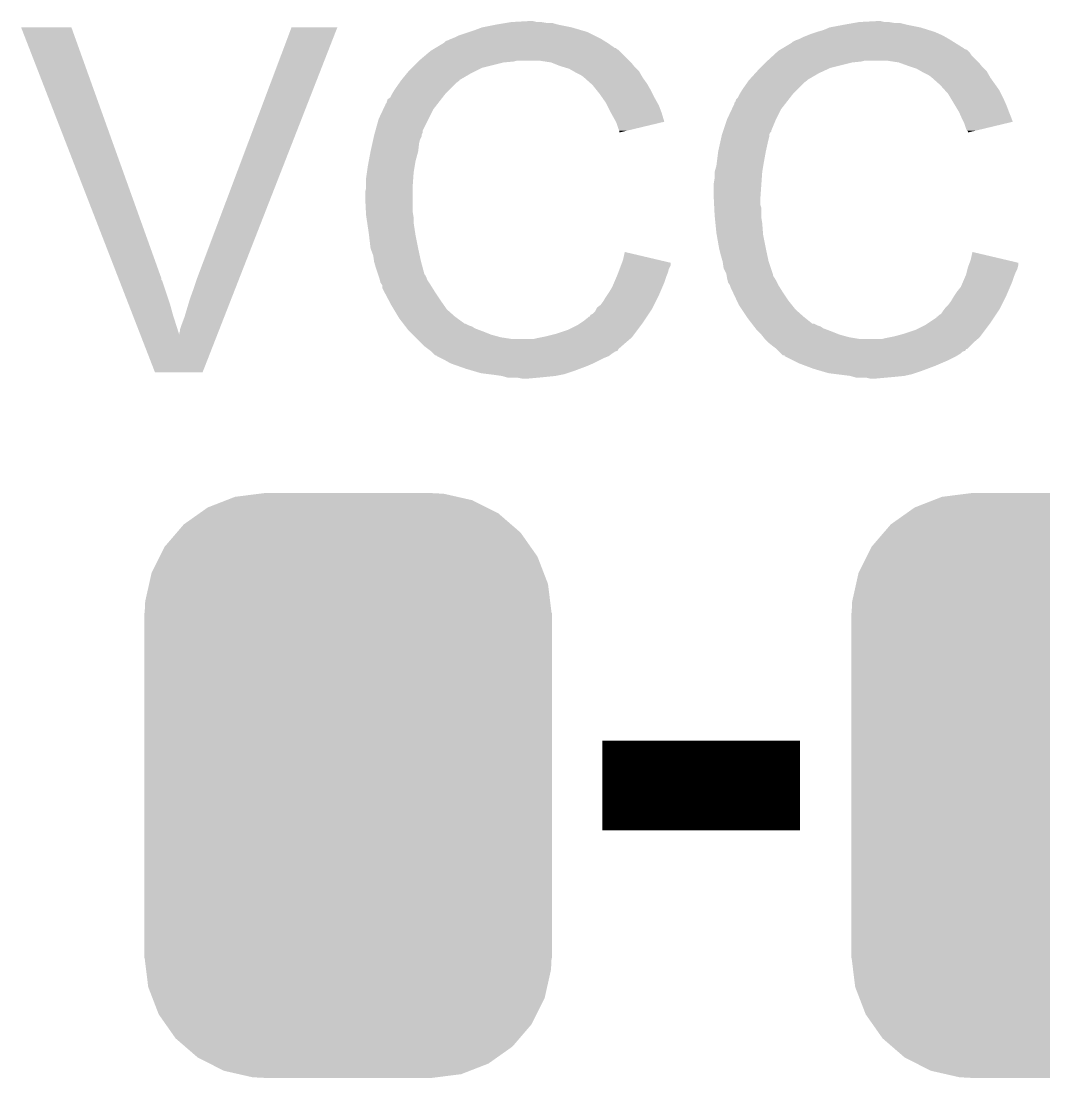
# Model space of a CAD drawing. Extents: x -1.3 to 24.2, y -3.9 to 24.8.
# Drawn here: x 8.506 to 11.398, y 4.583 to 7.572 of the extents above; entities that cross this region are included whole.
import ezdxf

# ---------------------------------------------------------------- set-up
doc = ezdxf.new("R2010")
doc.units = 0
doc.layers.get('0').update_dxf_attribs({"linetype": 'CONTINUOUS'})
doc.layers.add('ISO_9141_CLICK_V101_GTO', color=14, linetype='CONTINUOUS')
doc.layers.add('ISO_9141_CLICK_V101_GTS', color=12, linetype='CONTINUOUS')

# ---------------------------------------------------------------- blocks, each defined once
blk = doc.blocks.new('CUSTOM_48')
for points in [[(-0.344522, 0.80667), (-0.319682, 0.816338), (0.351232, 0.80667), (0.308712, 0.816338)], [(-0.319682, 0.816338), (-0.251122, 0.82504), (0.308712, 0.816338), (0.27044, 0.82504)], [(-0.251122, 0.82504), (-0.23749, 0.82677), (0.27044, 0.82504), (0.23749, 0.82677)], [(-0.420946, 0.769256), (-0.396894, 0.786286), (0.425156, 0.769256), (0.391508, 0.786286)], [(-0.396894, 0.786286), (-0.344522, 0.80667), (0.391508, 0.786286), (0.351232, 0.80667)], [(-0.464512, 0.738408), (-0.420946, 0.769256), (0.460796, 0.738408), (0.425156, 0.769256)], [(-0.484594, 0.715032), (-0.464512, 0.738408), (0.4878, 0.715032), (0.460796, 0.738408)], [(-0.5185, 0.67556), (-0.484594, 0.715032), (0.515528, 0.67556), (0.4878, 0.715032)], [(-0.532704, 0.647234), (-0.5185, 0.67556), (0.535424, 0.647234), (0.515528, 0.67556)], [(-0.555636, 0.601496), (-0.532704, 0.647234), (0.55303, 0.601496), (0.535424, 0.647234)], [(-0.562694, 0.569912), (-0.555636, 0.601496), (0.565186, 0.569912), (0.55303, 0.601496)], [(-0.573704, 0.520636), (-0.562694, 0.569912), (0.571254, 0.520636), (0.565186, 0.569912)], [(-0.57531, 0.48768), (-0.573704, 0.520636), (0.57531, 0.48768), (0.571254, 0.520636)], [(-0.57658, -0.48768), (-0.57658, 0.48768), (0.57658, -0.48768), (0.57658, 0.48768)], [(-0.571252, -0.520636), (-0.57531, -0.48768), (0.573704, -0.520636), (0.57531, -0.48768)], [(-0.565186, -0.569912), (-0.571252, -0.520636), (0.562692, -0.569912), (0.573704, -0.520636)], [(-0.553028, -0.601496), (-0.565186, -0.569912), (0.555636, -0.601496), (0.562692, -0.569912)], [(-0.535424, -0.647234), (-0.553028, -0.601496), (0.532702, -0.647234), (0.555636, -0.601496)], [(-0.515526, -0.67556), (-0.535424, -0.647234), (0.5185, -0.67556), (0.532702, -0.647234)], [(-0.4878, -0.715032), (-0.515526, -0.67556), (0.484592, -0.715032), (0.5185, -0.67556)], [(-0.460794, -0.738408), (-0.4878, -0.715032), (0.464512, -0.738408), (0.484592, -0.715032)], [(-0.425156, -0.769256), (-0.460794, -0.738408), (0.420944, -0.769256), (0.464512, -0.738408)], [(-0.391506, -0.786286), (-0.425156, -0.769256), (0.396894, -0.786286), (0.420944, -0.769256)], [(-0.351232, -0.80667), (-0.391506, -0.786286), (0.34452, -0.80667), (0.396894, -0.786286)], [(-0.30871, -0.816338), (-0.351232, -0.80667), (0.319682, -0.816338), (0.34452, -0.80667)], [(-0.27044, -0.82504), (-0.30871, -0.816338), (0.25112, -0.82504), (0.319682, -0.816338)], [(-0.23749, -0.82677), (-0.27044, -0.82504), (0.23749, -0.82677), (0.25112, -0.82504)]]:
    blk.add_solid(points)

msp = doc.modelspace()

# ---------------------------------------------------------------- linework, layer by layer
at = {"layer": 'ISO_9141_CLICK_V101_GTO', "const_width": 0.254}
msp.add_lwpolyline([(10.14984, 5.4102), (10.70864, 5.4102)], dxfattribs=at)
at = {"layer": 'ISO_9141_CLICK_V101_GTO'}
for points in [[(9.809482, 7.55396), (9.84758, 7.56158), (10.06348, 7.55396), (10.025378, 7.56158)], [(9.84758, 7.56158), (9.87806, 7.56666), (10.025378, 7.56158), (10.007604, 7.56666)], [(9.87806, 7.56666), (9.8933, 7.5692), (9.992362, 7.56666), (9.977122, 7.5692)], [(9.8933, 7.5692), (9.939018, 7.57174), (9.964422, 7.5692), (9.954262, 7.57174)], [(10.792462, 7.55396), (10.8331, 7.56158), (11.049002, 7.55396), (11.0109, 7.56158)], [(10.8331, 7.56158), (10.861886, 7.56666), (11.0109, 7.56158), (10.990582, 7.56666)], [(10.861886, 7.56666), (10.87628, 7.5692), (10.975342, 7.56666), (10.960102, 7.5692)], [(10.87628, 7.5692), (10.924538, 7.57174), (10.947402, 7.5692), (10.937242, 7.57174)], [(8.506496, 7.553944), (8.50649, 7.553958), (8.648704, 7.553944), (8.50649, 7.553958)], [(8.781446, 6.845296), (8.506496, 7.553944), (8.9027, 6.845296), (8.648704, 7.553944)], [(9.0043, 6.8453), (9.271004, 7.55393), (9.123706, 6.8453), (9.400528, 7.55393)], [(9.271004, 7.55393), (9.271016, 7.55396), (9.400528, 7.55393), (9.271016, 7.55396)], [(9.73328, 7.52602), (9.743442, 7.5311), (10.13714, 7.52602), (10.12698, 7.5311)], [(9.743442, 7.5311), (9.77392, 7.54126), (10.12698, 7.5311), (10.10666, 7.54126)], [(9.77392, 7.54126), (9.78916, 7.54634), (10.10666, 7.54126), (10.089388, 7.54634)], [(9.78916, 7.54634), (9.809482, 7.55396), (10.089388, 7.54634), (10.06348, 7.55396)], [(10.71626, 7.52602), (10.728958, 7.5311), (11.12139, 7.52602), (11.1125, 7.5311)], [(10.728958, 7.5311), (10.741658, 7.53618), (11.1125, 7.5311), (11.10107, 7.53618)], [(10.741658, 7.53618), (10.7569, 7.54126), (11.10107, 7.53618), (11.08964, 7.54126)], [(10.7569, 7.54126), (10.774682, 7.54634), (11.08964, 7.54126), (11.073386, 7.54634)], [(10.774682, 7.54634), (10.792462, 7.55396), (11.073386, 7.54634), (11.049002, 7.55396)], [(9.677398, 7.49554), (9.698564, 7.50824), (10.185404, 7.49554), (10.167618, 7.50824)], [(9.698564, 7.50824), (9.702802, 7.510782), (10.167618, 7.50824), (10.163552, 7.510782)], [(9.702802, 7.510782), (9.707884, 7.51586), (10.163552, 7.510782), (10.155426, 7.51586)], [(9.707884, 7.51586), (9.7155, 7.5184), (10.155426, 7.51586), (10.151362, 7.5184)], [(9.7155, 7.5184), (9.72058, 7.52094), (10.151362, 7.5184), (10.147298, 7.52094)], [(9.72058, 7.52094), (9.73328, 7.52602), (10.147298, 7.52094), (10.13714, 7.52602)], [(10.660374, 7.495538), (10.685782, 7.510782), (11.170922, 7.495538), (11.146534, 7.510782)], [(10.685782, 7.510782), (10.688324, 7.513322), (11.146534, 7.510782), (11.14247, 7.513322)], [(10.688324, 7.513322), (10.698482, 7.5184), (11.14247, 7.513322), (11.134344, 7.5184)], [(10.698482, 7.5184), (10.7061, 7.52094), (11.134344, 7.5184), (11.13028, 7.52094)], [(10.7061, 7.52094), (10.71626, 7.52602), (11.13028, 7.52094), (11.12139, 7.52602)], [(9.63168, 7.45998), (9.664702, 7.487922), (10.22604, 7.45998), (10.198098, 7.487922)], [(9.664702, 7.487922), (9.668928, 7.490458), (10.198098, 7.487922), (10.19556, 7.490458)], [(9.668928, 7.490458), (9.673162, 7.492998), (10.19556, 7.490458), (10.190484, 7.492998)], [(9.673162, 7.492998), (9.677388, 7.495534), (10.190484, 7.492998), (10.187946, 7.495534)], [(9.677388, 7.495534), (9.677398, 7.49554), (10.187946, 7.495534), (10.185404, 7.49554)], [(10.6172, 7.45998), (10.633822, 7.475218), (11.20902, 7.45998), (11.193782, 7.475218)], [(10.633822, 7.475218), (10.642138, 7.48284), (11.193782, 7.475218), (11.1887, 7.48284)], [(10.642138, 7.48284), (10.647682, 7.487922), (11.1887, 7.48284), (11.183618, 7.487922)], [(10.647682, 7.487922), (10.651904, 7.490456), (11.183618, 7.487922), (11.181082, 7.490456)], [(10.651904, 7.490456), (10.656144, 7.493), (11.181082, 7.490456), (11.173464, 7.493)], [(10.656144, 7.493), (10.660374, 7.495538), (11.173464, 7.493), (11.170922, 7.495538)], [(9.61136, 7.43966), (9.6266, 7.4549), (9.809478, 7.43966), (9.87044, 7.4549)], [(9.6266, 7.4549), (9.62914, 7.45744), (9.87044, 7.4549), (9.898378, 7.45744)], [(9.62914, 7.45744), (9.63168, 7.45998), (9.898378, 7.45744), (9.908538, 7.45998)], [(10.005058, 7.4549), (9.972038, 7.45998), (10.23112, 7.4549), (10.22604, 7.45998)], [(10.005064, 7.454898), (10.005058, 7.4549), (10.231122, 7.454898), (10.23112, 7.4549)], [(10.03046, 7.444738), (10.005064, 7.454898), (10.23925, 7.444738), (10.231122, 7.454898)], [(10.038924, 7.4422), (10.03046, 7.444738), (10.24128, 7.4422), (10.23925, 7.444738)], [(10.055858, 7.437122), (10.038924, 7.4422), (10.246358, 7.437122), (10.24128, 7.4422)], [(10.59688, 7.43966), (10.61212, 7.4549), (10.794998, 7.43966), (10.85596, 7.4549)], [(10.61212, 7.4549), (10.61466, 7.45744), (10.85596, 7.4549), (10.881358, 7.45744)], [(10.61466, 7.45744), (10.6172, 7.45998), (10.881358, 7.45744), (10.891518, 7.45998)], [(10.98804, 7.4549), (10.955018, 7.45998), (11.2141, 7.4549), (11.20902, 7.45998)], [(10.988046, 7.454898), (10.98804, 7.4549), (11.214102, 7.454898), (11.2141, 7.4549)], [(11.01598, 7.44474), (10.988046, 7.454898), (11.22223, 7.44474), (11.214102, 7.454898)], [(11.0236, 7.4422), (11.01598, 7.44474), (11.22426, 7.4422), (11.22223, 7.44474)], [(11.038838, 7.43712), (11.0236, 7.4422), (11.22934, 7.43712), (11.22426, 7.4422)], [(9.582958, 7.40664), (9.597504, 7.42442), (9.748516, 7.40664), (9.779002, 7.42442)], [(9.597504, 7.42442), (9.603738, 7.432038), (9.779002, 7.42442), (9.794236, 7.432038)], [(9.603738, 7.432038), (9.61136, 7.43966), (9.794236, 7.432038), (9.809478, 7.43966)], [(10.069202, 7.429498), (10.055858, 7.437122), (10.253982, 7.429498), (10.246358, 7.437122)], [(10.073642, 7.42696), (10.069202, 7.429498), (10.255434, 7.42696), (10.253982, 7.429498)], [(10.088878, 7.41934), (10.073642, 7.42696), (10.259786, 7.41934), (10.255434, 7.42696)], [(10.0965, 7.41426), (10.088878, 7.41934), (10.262688, 7.41426), (10.259786, 7.41934)], [(10.09904, 7.41172), (10.0965, 7.41426), (10.26414, 7.41172), (10.262688, 7.41426)], [(10.099044, 7.411718), (10.09904, 7.41172), (10.26414, 7.411718), (10.26414, 7.41172)], [(10.119044, 7.39394), (10.099044, 7.411718), (10.276842, 7.39394), (10.26414, 7.411718)], [(10.566166, 7.406638), (10.582332, 7.42442), (10.731498, 7.406638), (10.761982, 7.42442)], [(10.582332, 7.42442), (10.58926, 7.43204), (10.761982, 7.42442), (10.77849, 7.43204)], [(10.58926, 7.43204), (10.59688, 7.43966), (10.77849, 7.43204), (10.794998, 7.43966)], [(11.05218, 7.429498), (11.038838, 7.43712), (11.236962, 7.429498), (11.22934, 7.43712)], [(11.056622, 7.42696), (11.05218, 7.429498), (11.238414, 7.42696), (11.236962, 7.429498)], [(11.071858, 7.41934), (11.056622, 7.42696), (11.242766, 7.41934), (11.238414, 7.42696)], [(11.07948, 7.41426), (11.071858, 7.41934), (11.245668, 7.41426), (11.242766, 7.41934)], [(11.08202, 7.41172), (11.07948, 7.41426), (11.24712, 7.41172), (11.245668, 7.41426)], [(11.082024, 7.411718), (11.08202, 7.41172), (11.24712, 7.411718), (11.24712, 7.41172)], [(11.10488, 7.3914), (11.082024, 7.411718), (11.261634, 7.3914), (11.24712, 7.411718)], [(9.563098, 7.3787), (9.575542, 7.396478), (9.718042, 7.3787), (9.73582, 7.396478)], [(9.575542, 7.396478), (9.580876, 7.404096), (9.73582, 7.396478), (9.745972, 7.404096)], [(9.580876, 7.404096), (9.58088, 7.4041), (9.745972, 7.404096), (9.745972, 7.4041)], [(9.58088, 7.4041), (9.58294, 7.406618), (9.745972, 7.4041), (9.74598, 7.406618)], [(9.58294, 7.406618), (9.582958, 7.40664), (9.74598, 7.406618), (9.748516, 7.40664)], [(10.1219, 7.3914), (10.119044, 7.39394), (10.278294, 7.3914), (10.276842, 7.39394)], [(10.134092, 7.37616), (10.1219, 7.3914), (10.287, 7.37616), (10.278294, 7.3914)], [(10.546078, 7.3787), (10.558524, 7.396478), (10.701022, 7.3787), (10.7188, 7.396478)], [(10.558524, 7.396478), (10.56386, 7.4041), (10.7188, 7.396478), (10.728958, 7.4041)], [(10.56386, 7.4041), (10.563862, 7.404102), (10.728958, 7.4041), (10.72896, 7.404102)], [(10.563862, 7.404102), (10.566166, 7.406638), (10.72896, 7.404102), (10.731498, 7.406638)], [(11.118598, 7.376158), (11.10488, 7.3914), (11.27252, 7.376158), (11.261634, 7.3914)], [(9.542784, 7.350762), (9.550402, 7.355846), (9.694054, 7.350762), (9.698008, 7.355846)], [(9.550402, 7.355846), (9.55548, 7.365998), (9.698008, 7.355846), (9.705904, 7.365998)], [(9.55548, 7.365998), (9.557002, 7.368538), (9.705904, 7.365998), (9.70788, 7.368538)], [(9.557002, 7.368538), (9.563098, 7.3787), (9.70788, 7.368538), (9.718042, 7.3787)], [(10.14222, 7.366), (10.134092, 7.37616), (10.29208, 7.366), (10.287, 7.37616)], [(10.149332, 7.35584), (10.14222, 7.366), (10.29716, 7.35584), (10.29208, 7.366)], [(10.159998, 7.3406), (10.149332, 7.35584), (10.305628, 7.3406), (10.29716, 7.35584)], [(10.528304, 7.350762), (10.533382, 7.355844), (10.677034, 7.350762), (10.680986, 7.355844)], [(10.533382, 7.355844), (10.53846, 7.365998), (10.680986, 7.355844), (10.688884, 7.365998)], [(10.53846, 7.365998), (10.539982, 7.368538), (10.688884, 7.365998), (10.69086, 7.368538)], [(10.539982, 7.368538), (10.546078, 7.3787), (10.69086, 7.368538), (10.701022, 7.3787)], [(11.127738, 7.366002), (11.118598, 7.376158), (11.2776, 7.366002), (11.27252, 7.376158)], [(11.133836, 7.35584), (11.127738, 7.366002), (11.28268, 7.35584), (11.2776, 7.366002)], [(11.147552, 7.33298), (11.133836, 7.35584), (11.29284, 7.33298), (11.28268, 7.35584)], [(9.51738, 7.294882), (9.530528, 7.322818), (9.658352, 7.294882), (9.67232, 7.322818)], [(9.530528, 7.322818), (9.537702, 7.33806), (9.67232, 7.322818), (9.684174, 7.33806)], [(9.537702, 7.33806), (9.54024, 7.340606), (9.684174, 7.33806), (9.686154, 7.340606)], [(9.54024, 7.340606), (9.540242, 7.343142), (9.686154, 7.340606), (9.688126, 7.343142)], [(9.540242, 7.343142), (9.542784, 7.350762), (9.688126, 7.343142), (9.694054, 7.350762)], [(10.16381, 7.33298), (10.159998, 7.3406), (10.30986, 7.33298), (10.305628, 7.3406)], [(10.1727, 7.3152), (10.16381, 7.33298), (10.31653, 7.3152), (10.30986, 7.33298)], [(10.5029, 7.29488), (10.516046, 7.322818), (10.64133, 7.29488), (10.6553, 7.322818)], [(10.516046, 7.322818), (10.52322, 7.338064), (10.6553, 7.322818), (10.667158, 7.338064)], [(10.52322, 7.338064), (10.523226, 7.340606), (10.667158, 7.338064), (10.669134, 7.340606)], [(10.523226, 7.340606), (10.52576, 7.343144), (10.669134, 7.340606), (10.671108, 7.343144)], [(10.52576, 7.343144), (10.528304, 7.350762), (10.671108, 7.343144), (10.677034, 7.350762)], [(11.15822, 7.3152), (11.147552, 7.33298), (11.299508, 7.3152), (11.29284, 7.33298)], [(9.508206, 7.261856), (9.51738, 7.294882), (9.64184, 7.261856), (9.658352, 7.294882)], [(10.17411, 7.312662), (10.1727, 7.3152), (10.31748, 7.312662), (10.31653, 7.3152)], [(10.1854, 7.29234), (10.17411, 7.312662), (10.323556, 7.29234), (10.31748, 7.312662)], [(10.187944, 7.287254), (10.1854, 7.29234), (10.325076, 7.287254), (10.323556, 7.29234)], [(10.491892, 7.261856), (10.502052, 7.29234), (10.62736, 7.261856), (10.64006, 7.29234)], [(10.502052, 7.29234), (10.5029, 7.29488), (10.64006, 7.29234), (10.64133, 7.29488)], [(11.15935, 7.31266), (11.15822, 7.3152), (11.30046, 7.31266), (11.299508, 7.3152)], [(11.16838, 7.29234), (11.15935, 7.31266), (11.308566, 7.29234), (11.30046, 7.31266)], [(11.170924, 7.287254), (11.16838, 7.29234), (11.310594, 7.287254), (11.308566, 7.29234)], [(9.506794, 7.256776), (9.508206, 7.261856), (9.641838, 7.256776), (9.64184, 7.261856)], [(10.19048, 7.28218), (10.187944, 7.287254), (10.303914, 7.28218), (10.325076, 7.287254)], [(10.19556, 7.266942), (10.19048, 7.28218), (10.240364, 7.266942), (10.303914, 7.28218)], [(10.198098, 7.261864), (10.19556, 7.266942), (10.219186, 7.261864), (10.240364, 7.266942)], [(10.1981, 7.256808), (10.198098, 7.261864), (10.1981, 7.256808), (10.219186, 7.261864)], [(10.491046, 7.259314), (10.491892, 7.261856), (10.627354, 7.259314), (10.62736, 7.261856)], [(11.17346, 7.28218), (11.170924, 7.287254), (11.289432, 7.28218), (11.310594, 7.287254)], [(11.17854, 7.266942), (11.17346, 7.28218), (11.225882, 7.266942), (11.289432, 7.28218)], [(11.181078, 7.261864), (11.17854, 7.266942), (11.204704, 7.261864), (11.225882, 7.266942)], [(11.183614, 7.259326), (11.181078, 7.261864), (11.19412, 7.259326), (11.204704, 7.261864)], [(9.499598, 7.226298), (9.501856, 7.236458), (9.63168, 7.226298), (9.634218, 7.236458)], [(9.501856, 7.236458), (9.504114, 7.246616), (9.634218, 7.236458), (9.639298, 7.246616)], [(9.504114, 7.246616), (9.50468, 7.24916), (9.639298, 7.246616), (9.639298, 7.24916)], [(9.50468, 7.24916), (9.505384, 7.251696), (9.639298, 7.24916), (9.6393, 7.251696)], [(9.505384, 7.251696), (9.506794, 7.256776), (9.6393, 7.251696), (9.641838, 7.256776)], [(10.48258, 7.2263), (10.487096, 7.246618), (10.6172, 7.2263), (10.62228, 7.246618)], [(10.487096, 7.246618), (10.487662, 7.24916), (10.62228, 7.246618), (10.62228, 7.24916)], [(10.487662, 7.24916), (10.488506, 7.251696), (10.62228, 7.24916), (10.62228, 7.251696)], [(10.488506, 7.251696), (10.4902, 7.256776), (10.62228, 7.251696), (10.624818, 7.256776)], [(10.4902, 7.256776), (10.491046, 7.259314), (10.624818, 7.256776), (10.627354, 7.259314)], [(11.18362, 7.256808), (11.183614, 7.259326), (11.18362, 7.256808), (11.19412, 7.259326)], [(9.48928, 7.1755), (9.494518, 7.203438), (9.62152, 7.1755), (9.62914, 7.203438)], [(9.494518, 7.203438), (9.49452, 7.20344), (9.62914, 7.203438), (9.62914, 7.20344)], [(9.49452, 7.20344), (9.499598, 7.226298), (9.62914, 7.20344), (9.63168, 7.226298)], [(10.474006, 7.1755), (10.4775, 7.203438), (10.60704, 7.1755), (10.612118, 7.203438)], [(10.4775, 7.20344), (10.48258, 7.2263), (10.61212, 7.20344), (10.6172, 7.2263)], [(10.4775, 7.203438), (10.4775, 7.20344), (10.612118, 7.203438), (10.61212, 7.20344)], [(9.4869, 7.1628), (9.48928, 7.1755), (9.619402, 7.1628), (9.62152, 7.1755)], [(10.47242, 7.162802), (10.474006, 7.1755), (10.604922, 7.162802), (10.60704, 7.1755)], [(9.48182, 7.12724), (9.48436, 7.145022), (9.615168, 7.12724), (9.61644, 7.145022)], [(9.48436, 7.145022), (9.4869, 7.1628), (9.61644, 7.145022), (9.619402, 7.1628)], [(10.46734, 7.145024), (10.47242, 7.162802), (10.60196, 7.145024), (10.604922, 7.162802)], [(10.46734, 7.145022), (10.46734, 7.145024), (10.60196, 7.145022), (10.60196, 7.145024)], [(10.46734, 7.127242), (10.46734, 7.145022), (10.60069, 7.127242), (10.60196, 7.145022)], [(9.48182, 7.109462), (9.48182, 7.12724), (9.6139, 7.109462), (9.615168, 7.12724)], [(10.4648, 7.112002), (10.46734, 7.127242), (10.5996, 7.112002), (10.60069, 7.127242)], [(9.47928, 7.089142), (9.48182, 7.099302), (9.6139, 7.089142), (9.6139, 7.099302)], [(9.47928, 7.0739), (9.47928, 7.089142), (9.6139, 7.0739), (9.6139, 7.089142)], [(9.48182, 7.099302), (9.48182, 7.109462), (9.6139, 7.099302), (9.6139, 7.109462)], [(10.4648, 7.073902), (10.4648, 7.112002), (10.59688, 7.073902), (10.5996, 7.112002)], [(9.48144, 7.030718), (9.47928, 7.0739), (9.6139, 7.030718), (9.6139, 7.0739)], [(10.4648, 7.0739), (10.4648, 7.073902), (10.596882, 7.0739), (10.59688, 7.073902)], [(10.465944, 7.051038), (10.4648, 7.0739), (10.596882, 7.051038), (10.596882, 7.0739)], [(9.48182, 7.0231), (9.48144, 7.030718), (9.61517, 7.0231), (9.6139, 7.030718)], [(9.482964, 7.015478), (9.48182, 7.0231), (9.61644, 7.015478), (9.61517, 7.0231)], [(10.466326, 7.043416), (10.465944, 7.051038), (10.59942, 7.043416), (10.596882, 7.051038)], [(10.46734, 7.0231), (10.466326, 7.043416), (10.59942, 7.0231), (10.59942, 7.043416)], [(10.468104, 7.015478), (10.46734, 7.0231), (10.59942, 7.015478), (10.59942, 7.0231)], [(9.48525, 7.000238), (9.482964, 7.015478), (9.61644, 7.000238), (9.61644, 7.015478)], [(9.48944, 6.9723), (9.48525, 7.000238), (9.62074, 6.9723), (9.61644, 7.000238)], [(10.469626, 7.000242), (10.468104, 7.015478), (10.60196, 7.000242), (10.59942, 7.015478)], [(10.47242, 6.972298), (10.469626, 7.000242), (10.60411, 6.972298), (10.60196, 7.000242)], [(9.490038, 6.96722), (9.48944, 6.9723), (9.62152, 6.96722), (9.62074, 6.9723)], [(9.49452, 6.929122), (9.490038, 6.96722), (9.62914, 6.929122), (9.62152, 6.96722)], [(10.473318, 6.967218), (10.47242, 6.972298), (10.6045, 6.967218), (10.60411, 6.972298)], [(10.48004, 6.92912), (10.473318, 6.967218), (10.61212, 6.92912), (10.6045, 6.967218)], [(9.494522, 6.92912), (9.49452, 6.929122), (9.62914, 6.92912), (9.62914, 6.929122)], [(9.502138, 6.908804), (9.494522, 6.92912), (9.633494, 6.908804), (9.62914, 6.92912)], [(9.504318, 6.89356), (9.502138, 6.908804), (9.63676, 6.89356), (9.633494, 6.908804)], [(10.20826, 6.896102), (10.213362, 6.918956), (10.310432, 6.896102), (10.213362, 6.918956)], [(10.48512, 6.9088), (10.48004, 6.92912), (10.616476, 6.9088), (10.61212, 6.92912)], [(10.489476, 6.89356), (10.48512, 6.9088), (10.619742, 6.89356), (10.616476, 6.9088)], [(11.19124, 6.896102), (11.196342, 6.918956), (11.293412, 6.896102), (11.196342, 6.918956)], [(9.50468, 6.891022), (9.504318, 6.89356), (9.637438, 6.891022), (9.63676, 6.89356)], [(9.50976, 6.87324), (9.50468, 6.891022), (9.642182, 6.87324), (9.637438, 6.891022)], [(9.515688, 6.855458), (9.50976, 6.87324), (9.646924, 6.855458), (9.642182, 6.87324)], [(10.198732, 6.870698), (10.202542, 6.880856), (10.337798, 6.870698), (10.342878, 6.880856)], [(10.202542, 6.880856), (10.205394, 6.888462), (10.342878, 6.880856), (10.34288, 6.888462)], [(10.205394, 6.888462), (10.20826, 6.896102), (10.34288, 6.888462), (10.310432, 6.896102)], [(10.4902, 6.891022), (10.489476, 6.89356), (10.620588, 6.891022), (10.619742, 6.89356)], [(10.49274, 6.873244), (10.4902, 6.891022), (10.626514, 6.873244), (10.620588, 6.891022)], [(10.500358, 6.858002), (10.49274, 6.873244), (10.631592, 6.858002), (10.626514, 6.873244)], [(11.18235, 6.870698), (11.183622, 6.875782), (11.32332, 6.870698), (11.32459, 6.875782)], [(11.183622, 6.875782), (11.185524, 6.880858), (11.32459, 6.875782), (11.32586, 6.880858)], [(11.185524, 6.880858), (11.188374, 6.888462), (11.32586, 6.880858), (11.32586, 6.888462)], [(11.188374, 6.888462), (11.19124, 6.896102), (11.32586, 6.888462), (11.293412, 6.896102)], [(8.783418, 6.840214), (8.781446, 6.845296), (8.902706, 6.840214), (8.9027, 6.845296)], [(8.99414, 6.81482), (9.0043, 6.8453), (9.1118, 6.81482), (9.123706, 6.8453)], [(9.516536, 6.852916), (9.515688, 6.855458), (9.649462, 6.852916), (9.646924, 6.855458)], [(9.518228, 6.847838), (9.516536, 6.852916), (9.652, 6.847838), (9.649462, 6.852916)], [(9.51992, 6.842758), (9.518228, 6.847838), (9.653696, 6.842758), (9.652, 6.847838)], [(10.183222, 6.832602), (10.189754, 6.847842), (10.3251, 6.832602), (10.33018, 6.847842)], [(10.189754, 6.847842), (10.19302, 6.85546), (10.33018, 6.847842), (10.333226, 6.85546)], [(10.19302, 6.85546), (10.194924, 6.860538), (10.333226, 6.85546), (10.335258, 6.860538)], [(10.194924, 6.860538), (10.198732, 6.870698), (10.335258, 6.860538), (10.337798, 6.870698)], [(10.500784, 6.855456), (10.500358, 6.858002), (10.63244, 6.855456), (10.631592, 6.858002)], [(10.501208, 6.852916), (10.500784, 6.855456), (10.632442, 6.852916), (10.63244, 6.855456)], [(10.502054, 6.847838), (10.501208, 6.852916), (10.634982, 6.847838), (10.632442, 6.852916)], [(10.5029, 6.84276), (10.502054, 6.847838), (10.638368, 6.84276), (10.634982, 6.847838)], [(11.168742, 6.832602), (11.175274, 6.847842), (11.30808, 6.832602), (11.31316, 6.847842)], [(11.175274, 6.847842), (11.17854, 6.855462), (11.31316, 6.847842), (11.316208, 6.855462)], [(11.17854, 6.855462), (11.179808, 6.86054), (11.316208, 6.855462), (11.31824, 6.86054)], [(11.179808, 6.86054), (11.18235, 6.870698), (11.31824, 6.86054), (11.32332, 6.870698)], [(8.784402, 6.837676), (8.783418, 6.840214), (8.90524, 6.837676), (8.902706, 6.840214)], [(8.81101, 6.7691), (8.784402, 6.837676), (8.928098, 6.7691), (8.90524, 6.837676)], [(8.983978, 6.78688), (8.99414, 6.81482), (9.100886, 6.78688), (9.1118, 6.81482)], [(9.520556, 6.840216), (9.51992, 6.842758), (9.654542, 6.840216), (9.653696, 6.842758)], [(9.522458, 6.832602), (9.520556, 6.840216), (9.65962, 6.832602), (9.654542, 6.840216)], [(9.527536, 6.824986), (9.522458, 6.832602), (9.664696, 6.824986), (9.65962, 6.832602)], [(9.527538, 6.82498), (9.527536, 6.824986), (9.6647, 6.82498), (9.664696, 6.824986)], [(9.52754, 6.817364), (9.527538, 6.82498), (9.66946, 6.817364), (9.6647, 6.82498)], [(9.53008, 6.81228), (9.52754, 6.817364), (9.672638, 6.81228), (9.66946, 6.817364)], [(10.17016, 6.807198), (10.17778, 6.819902), (10.314212, 6.807198), (10.319656, 6.819902)], [(10.17778, 6.819902), (10.183222, 6.832602), (10.319656, 6.819902), (10.3251, 6.832602)], [(10.503536, 6.840218), (10.5029, 6.84276), (10.64006, 6.840218), (10.638368, 6.84276)], [(10.505438, 6.832602), (10.503536, 6.840218), (10.64387, 6.832602), (10.64006, 6.840218)], [(10.510518, 6.824984), (10.505438, 6.832602), (10.64768, 6.824984), (10.64387, 6.832602)], [(10.51052, 6.824982), (10.510518, 6.824984), (10.64768, 6.824982), (10.64768, 6.824984)], [(10.51306, 6.817362), (10.51052, 6.824982), (10.652444, 6.817362), (10.64768, 6.824982)], [(10.5156, 6.81228), (10.51306, 6.817362), (10.655618, 6.81228), (10.652444, 6.817362)], [(11.15314, 6.8072), (11.1633, 6.819902), (11.297194, 6.8072), (11.302636, 6.819902)], [(11.1633, 6.819902), (11.168742, 6.832602), (11.302636, 6.819902), (11.30808, 6.832602)], [(8.96874, 6.736078), (8.983978, 6.78688), (9.08104, 6.736078), (9.100886, 6.78688)], [(9.534116, 6.80466), (9.53008, 6.81228), (9.6774, 6.80466), (9.672638, 6.81228)], [(9.546218, 6.7818), (9.534116, 6.80466), (9.69264, 6.7818), (9.6774, 6.80466)], [(10.152382, 6.779262), (10.159998, 6.79196), (10.30097, 6.779262), (10.307318, 6.79196)], [(10.159998, 6.79196), (10.163384, 6.79704), (10.307318, 6.79196), (10.30986, 6.79704)], [(10.163384, 6.79704), (10.17016, 6.807198), (10.30986, 6.79704), (10.314212, 6.807198)], [(10.519186, 6.80466), (10.5156, 6.81228), (10.66038, 6.80466), (10.655618, 6.81228)], [(10.529944, 6.7818), (10.519186, 6.80466), (10.67562, 6.7818), (10.66038, 6.80466)], [(11.135362, 6.779262), (11.142978, 6.79196), (11.28395, 6.779262), (11.290298, 6.79196)], [(11.142978, 6.79196), (11.146364, 6.79704), (11.290298, 6.79196), (11.29284, 6.79704)], [(11.146364, 6.79704), (11.15314, 6.8072), (11.29284, 6.79704), (11.297194, 6.8072)], [(8.82185, 6.74116), (8.81101, 6.7691), (8.93572, 6.74116), (8.928098, 6.7691)], [(9.55294, 6.7691), (9.546218, 6.7818), (9.701532, 6.7691), (9.69264, 6.7818)], [(9.56056, 6.7564), (9.55294, 6.7691), (9.710422, 6.7564), (9.701532, 6.7691)], [(9.572752, 6.736082), (9.56056, 6.7564), (9.733278, 6.736082), (9.710422, 6.7564)], [(10.129522, 6.751324), (10.13206, 6.756398), (10.286154, 6.751324), (10.289538, 6.756398)], [(10.13206, 6.756398), (10.134604, 6.76148), (10.289538, 6.756398), (10.292078, 6.76148)], [(10.134604, 6.76148), (10.144762, 6.769102), (10.292078, 6.76148), (10.29589, 6.769102)], [(10.144762, 6.769102), (10.152382, 6.779262), (10.29589, 6.769102), (10.30097, 6.779262)], [(10.53592, 6.7691), (10.529944, 6.7818), (10.68578, 6.7691), (10.67562, 6.7818)], [(10.544388, 6.7564), (10.53592, 6.7691), (10.69594, 6.7564), (10.68578, 6.7691)], [(10.557932, 6.736082), (10.544388, 6.7564), (10.718798, 6.736082), (10.69594, 6.7564)], [(11.1125, 6.75132), (11.116308, 6.756398), (11.269132, 6.75132), (11.272518, 6.756398)], [(11.116308, 6.756398), (11.120122, 6.76148), (11.272518, 6.756398), (11.275058, 6.76148)], [(11.120122, 6.76148), (11.12774, 6.769102), (11.275058, 6.76148), (11.27887, 6.769102)], [(11.12774, 6.769102), (11.135362, 6.779262), (11.27887, 6.769102), (11.28395, 6.779262)], [(8.843478, 6.68542), (8.82185, 6.74116), (8.9535, 6.68542), (8.93572, 6.74116)], [(8.96112, 6.71576), (8.96874, 6.736078), (9.073104, 6.71576), (9.08104, 6.736078)], [(9.575798, 6.731002), (9.572752, 6.736082), (9.740264, 6.731002), (9.733278, 6.736082)], [(9.587524, 6.71576), (9.575798, 6.731002), (9.761224, 6.71576), (9.740264, 6.731002)], [(10.0965, 6.72338), (10.1092, 6.73354), (10.267526, 6.72338), (10.274298, 6.73354)], [(10.1092, 6.73354), (10.111746, 6.73608), (10.274298, 6.73354), (10.275992, 6.73608)], [(10.111746, 6.73608), (10.114286, 6.736094), (10.275992, 6.73608), (10.276002, 6.736094)], [(10.114286, 6.736094), (10.116826, 6.741162), (10.276002, 6.736094), (10.27938, 6.741162)], [(10.116826, 6.741162), (10.1219, 6.743702), (10.27938, 6.741162), (10.281074, 6.743702)], [(10.1219, 6.743702), (10.129522, 6.751324), (10.281074, 6.743702), (10.286154, 6.751324)], [(10.56132, 6.731), (10.557932, 6.736082), (10.725152, 6.731), (10.718798, 6.736082)], [(10.573044, 6.71576), (10.56132, 6.731), (10.744206, 6.71576), (10.725152, 6.731)], [(11.071854, 6.7183), (11.09472, 6.73355), (11.24712, 6.7183), (11.257286, 6.73355)], [(11.09472, 6.73355), (11.094742, 6.73608), (11.257286, 6.73355), (11.258972, 6.73608)], [(11.094742, 6.73608), (11.097266, 6.736086), (11.258972, 6.73608), (11.258976, 6.736086)], [(11.097266, 6.736086), (11.102344, 6.741162), (11.258976, 6.736086), (11.26236, 6.741162)], [(11.102344, 6.741162), (11.10742, 6.743704), (11.26236, 6.741162), (11.264054, 6.743704)], [(11.10742, 6.743704), (11.1125, 6.75132), (11.264054, 6.743704), (11.269132, 6.75132)], [(8.953502, 6.690364), (8.95604, 6.695444), (9.063182, 6.690364), (9.065168, 6.695444)], [(8.95604, 6.695444), (8.956042, 6.700522), (9.065168, 6.695444), (9.06715, 6.700522)], [(8.956042, 6.700522), (8.96112, 6.71576), (9.06715, 6.700522), (9.073104, 6.71576)], [(9.587526, 6.715758), (9.587524, 6.71576), (9.763764, 6.715758), (9.761224, 6.71576)], [(9.591432, 6.71068), (9.587526, 6.715758), (9.773922, 6.71068), (9.763764, 6.715758)], [(9.593388, 6.708138), (9.591432, 6.71068), (9.781544, 6.708138), (9.773922, 6.71068)], [(9.597294, 6.70306), (9.593388, 6.708138), (9.78916, 6.70306), (9.781544, 6.708138)], [(9.6012, 6.697982), (9.597294, 6.70306), (9.802702, 6.697982), (9.78916, 6.70306)], [(9.603742, 6.69544), (9.6012, 6.697982), (9.80948, 6.69544), (9.802702, 6.697982)], [(9.613904, 6.685278), (9.603742, 6.69544), (9.83488, 6.685278), (9.80948, 6.69544)], [(10.020298, 6.68782), (10.05078, 6.69798), (10.24128, 6.68782), (10.2489, 6.69798)], [(10.05078, 6.69798), (10.081262, 6.713222), (10.2489, 6.69798), (10.26033, 6.713222)], [(10.081262, 6.713222), (10.088878, 6.7183), (10.26033, 6.713222), (10.26414, 6.7183)], [(10.088878, 6.7183), (10.0965, 6.72338), (10.26414, 6.7183), (10.267526, 6.72338)], [(10.573046, 6.715758), (10.573044, 6.71576), (10.749284, 6.715758), (10.744206, 6.71576)], [(10.576952, 6.71068), (10.573046, 6.715758), (10.759442, 6.71068), (10.749284, 6.715758)], [(10.578908, 6.708138), (10.576952, 6.71068), (10.767064, 6.708138), (10.759442, 6.71068)], [(10.582814, 6.70306), (10.578908, 6.708138), (10.77468, 6.70306), (10.767064, 6.708138)], [(10.58672, 6.697982), (10.582814, 6.70306), (10.788222, 6.697982), (10.77468, 6.70306)], [(10.589262, 6.69544), (10.58672, 6.697982), (10.795, 6.69544), (10.788222, 6.697982)], [(10.59942, 6.68528), (10.589262, 6.69544), (10.820396, 6.68528), (10.795, 6.69544)], [(11.00328, 6.68782), (11.03376, 6.69798), (11.22426, 6.68782), (11.23188, 6.69798)], [(11.03376, 6.69798), (11.064242, 6.713222), (11.23188, 6.69798), (11.24331, 6.713222)], [(11.064242, 6.713222), (11.071854, 6.7183), (11.24331, 6.713222), (11.24712, 6.7183)], [(8.884916, 6.578614), (8.843478, 6.68542), (9.019528, 6.578614), (9.061252, 6.68542)], [(8.9535, 6.68542), (8.953502, 6.690364), (9.061252, 6.68542), (9.063182, 6.690364)], [(9.621522, 6.67766), (9.613904, 6.685278), (9.86282, 6.67766), (9.83488, 6.685278)], [(9.626602, 6.67258), (9.621522, 6.67766), (9.895842, 6.67258), (9.86282, 6.67766)], [(9.636762, 6.66242), (9.626602, 6.67258), (10.21588, 6.66242), (10.227734, 6.67258)], [(9.954262, 6.67258), (9.96442, 6.67512), (10.227734, 6.67258), (10.230698, 6.67512)], [(9.96442, 6.67512), (9.97711, 6.677658), (10.230698, 6.67512), (10.23366, 6.677658)], [(9.97711, 6.677658), (9.98982, 6.6802), (10.23366, 6.677658), (10.235566, 6.6802)], [(9.98982, 6.6802), (10.020298, 6.68782), (10.235566, 6.6802), (10.24128, 6.68782)], [(10.599422, 6.685278), (10.59942, 6.68528), (10.8204, 6.685278), (10.820396, 6.68528)], [(10.605516, 6.67766), (10.599422, 6.685278), (10.84834, 6.67766), (10.8204, 6.685278)], [(10.609578, 6.672582), (10.605516, 6.67766), (10.87881, 6.672582), (10.84834, 6.67766)], [(10.60958, 6.67258), (10.609578, 6.672582), (10.878822, 6.67258), (10.87881, 6.672582)], [(10.619738, 6.662422), (10.60958, 6.67258), (11.19886, 6.662422), (11.210714, 6.67258)], [(10.939782, 6.67258), (10.94994, 6.67512), (11.210714, 6.67258), (11.213678, 6.67512)], [(10.94994, 6.67512), (10.96263, 6.677658), (11.213678, 6.67512), (11.21664, 6.677658)], [(10.96263, 6.677658), (10.97534, 6.6802), (11.21664, 6.677658), (11.218546, 6.6802)], [(10.97534, 6.6802), (11.00328, 6.68782), (11.218546, 6.6802), (11.22426, 6.68782)], [(9.64692, 6.652262), (9.636762, 6.66242), (10.204272, 6.652262), (10.21588, 6.66242)], [(9.657086, 6.644636), (9.64692, 6.652262), (10.195558, 6.644636), (10.204272, 6.652262)], [(9.663854, 6.63956), (9.657086, 6.644636), (10.193012, 6.63956), (10.195558, 6.644636)], [(9.667238, 6.63702), (9.663854, 6.63956), (10.1854, 6.63702), (10.193012, 6.63956)], [(9.667242, 6.637018), (9.667238, 6.63702), (10.185396, 6.637018), (10.1854, 6.63702)], [(9.67232, 6.63194), (9.667242, 6.637018), (10.17778, 6.63194), (10.185396, 6.637018)], [(10.61974, 6.66242), (10.619738, 6.662422), (11.198856, 6.66242), (11.19886, 6.662422)], [(10.63244, 6.65226), (10.61974, 6.66242), (11.188694, 6.65226), (11.198856, 6.66242)], [(10.642598, 6.64464), (10.63244, 6.65226), (11.181074, 6.64464), (11.188694, 6.65226)], [(10.642614, 6.644626), (10.642598, 6.64464), (11.178534, 6.644626), (11.181074, 6.64464)], [(10.64768, 6.63956), (10.642614, 6.644626), (11.175992, 6.63956), (11.178534, 6.644626)], [(10.650224, 6.637016), (10.64768, 6.63956), (11.168378, 6.637016), (11.175992, 6.63956)], [(10.655302, 6.631938), (10.650224, 6.637016), (11.163298, 6.631938), (11.168378, 6.637016)], [(9.677394, 6.626866), (9.67232, 6.63194), (10.171014, 6.626866), (10.17778, 6.63194)], [(9.679934, 6.62686), (9.677394, 6.626866), (10.171006, 6.62686), (10.171014, 6.626866)], [(9.68248, 6.624322), (9.679934, 6.62686), (10.167622, 6.624322), (10.171006, 6.62686)], [(9.682484, 6.62432), (9.68248, 6.624322), (10.16762, 6.62432), (10.167622, 6.624322)], [(9.692642, 6.61924), (9.682484, 6.62432), (10.15492, 6.61924), (10.16762, 6.62432)], [(9.7028, 6.61416), (9.692642, 6.61924), (10.14476, 6.61416), (10.15492, 6.61924)], [(9.720578, 6.604), (9.7028, 6.61416), (10.12444, 6.604), (10.14476, 6.61416)], [(10.660374, 6.626866), (10.655302, 6.631938), (11.154842, 6.626866), (11.163298, 6.631938)], [(10.665438, 6.62686), (10.660374, 6.626866), (11.154832, 6.62686), (11.154842, 6.626866)], [(10.66546, 6.624334), (10.665438, 6.62686), (11.150622, 6.624334), (11.154832, 6.62686)], [(10.665488, 6.62432), (10.66546, 6.624334), (11.1506, 6.62432), (11.150622, 6.624334)], [(10.690872, 6.61162), (10.665488, 6.62432), (11.1252, 6.61162), (11.1506, 6.62432)], [(10.7061, 6.604), (10.690872, 6.61162), (11.10742, 6.604), (11.1252, 6.61162)], [(9.019524, 6.5786), (8.884916, 6.578614), (9.019524, 6.5786), (9.019528, 6.578614)], [(9.74217, 6.59638), (9.720578, 6.604), (10.10666, 6.59638), (10.12444, 6.604)], [(9.76376, 6.58876), (9.74217, 6.59638), (10.08634, 6.58876), (10.10666, 6.59638)], [(9.789668, 6.58114), (9.76376, 6.58876), (10.06602, 6.58114), (10.08634, 6.58876)], [(9.806938, 6.57606), (9.789668, 6.58114), (10.050778, 6.57606), (10.06602, 6.58114)], [(9.82726, 6.57352), (9.806938, 6.57606), (10.043158, 6.57352), (10.050778, 6.57606)], [(10.726418, 6.59638), (10.7061, 6.604), (11.08964, 6.59638), (11.10742, 6.604)], [(10.74674, 6.588758), (10.726418, 6.59638), (11.069314, 6.588758), (11.08964, 6.59638)], [(10.772646, 6.58114), (10.74674, 6.588758), (11.049, 6.58114), (11.069314, 6.588758)], [(10.789918, 6.57606), (10.772646, 6.58114), (11.033758, 6.57606), (11.049, 6.58114)], [(10.810238, 6.57352), (10.789918, 6.57606), (11.026138, 6.57352), (11.033758, 6.57606)], [(9.84758, 6.57098), (9.82726, 6.57352), (10.03046, 6.57098), (10.043158, 6.57352)], [(9.865358, 6.56844), (9.84758, 6.57098), (10.017762, 6.56844), (10.03046, 6.57098)], [(9.883136, 6.56336), (9.865358, 6.56844), (9.96696, 6.56336), (10.017762, 6.56844)], [(9.923778, 6.56082), (9.911078, 6.56336), (9.939022, 6.56082), (9.96696, 6.56336)], [(10.850878, 6.56844), (10.810238, 6.57352), (11.003278, 6.56844), (11.026138, 6.57352)], [(10.859768, 6.5659), (10.850878, 6.56844), (10.97788, 6.5659), (11.003278, 6.56844)], [(10.868656, 6.56336), (10.859768, 6.5659), (10.94994, 6.56336), (10.97788, 6.5659)], [(10.906758, 6.56082), (10.896598, 6.56336), (10.922002, 6.56082), (10.94994, 6.56336)]]:
    msp.add_solid(points, dxfattribs=at)

# ---------------------------------------------------------------- block references
at = {"layer": 'ISO_9141_CLICK_V101_GTS'}
for p in [(9.43102, 5.4102), (11.43, 5.4102)]:
    msp.add_blockref('CUSTOM_48', p, dxfattribs=at)

doc.saveas('drawing.dxf')
